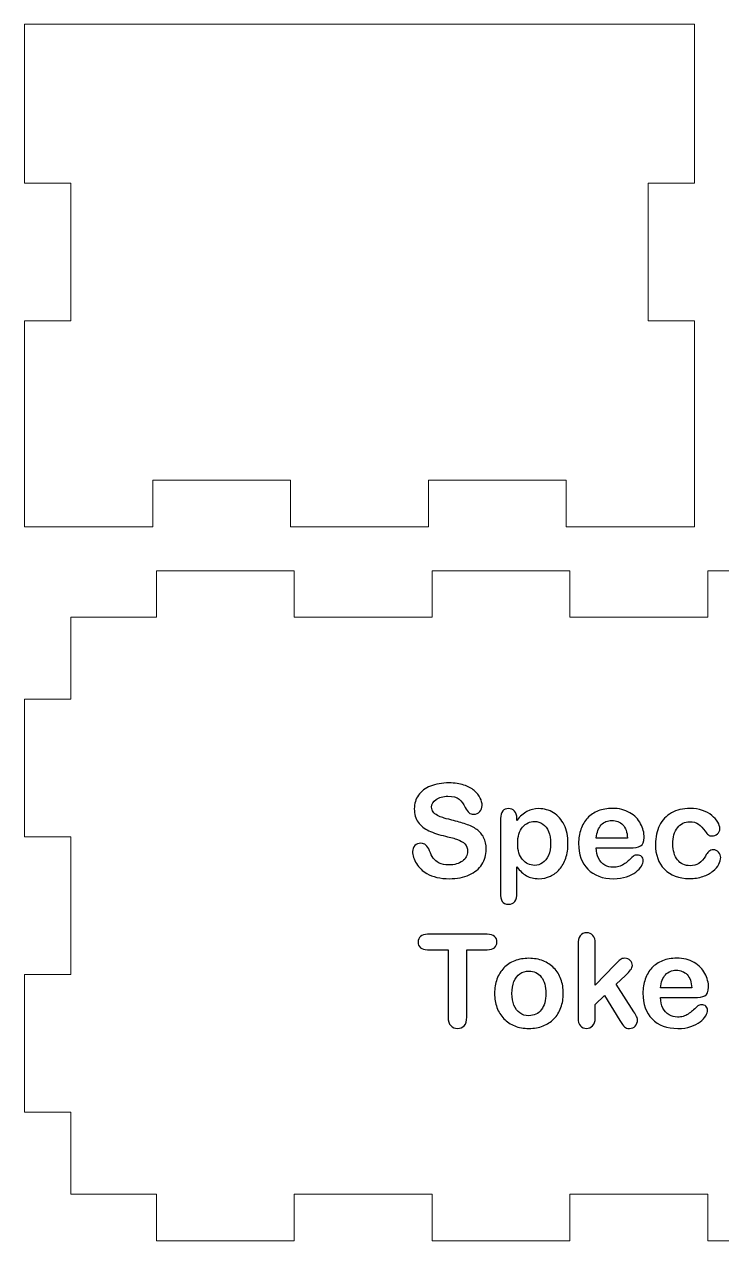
# Model space of a CAD drawing. Header units: inches. Extents: x -11.2 to 11.8, y -8.6 to 8.5.
# Drawn here: x -7.561 to -5.689, y -8.643 to -5.375 of the extents above; entities that cross this region are included whole.
import ezdxf

# ---------------------------------------------------------------- set-up
doc = ezdxf.new("R2010")
doc.units = ezdxf.units.IN
doc.header["$MEASUREMENT"] = 0
doc.layers.add('Tiny token holder', color=7, linetype='Continuous')

msp = doc.modelspace()

# ---------------------------------------------------------------- linework, layer by layer
at = {"layer": 'Tiny token holder', "color": 240, "lineweight": 9}
for points, knots in [([(-7.2164, -6.6), (-7.2164, -6.6), (-6.8464, -6.6), (-6.8464, -6.6), (-6.8464, -6.6), (-6.8464, -6.6), (-6.8464, -6.725), (-6.8464, -6.725), (-6.8464, -6.725), (-6.8464, -6.725), (-6.4764, -6.725), (-6.4764, -6.725), (-6.4764, -6.725), (-6.4764, -6.725), (-6.4764, -6.6), (-6.4764, -6.6), (-6.4764, -6.6), (-6.4764, -6.6), (-6.1064, -6.6), (-6.1064, -6.6), (-6.1064, -6.6), (-6.1064, -6.6), (-6.1064, -6.725), (-6.1064, -6.725), (-6.1064, -6.725), (-6.1064, -6.725), (-5.8864, -6.725), (-5.8864, -6.725), (-5.8864, -6.725), (-5.8864, -6.725), (-5.7614, -6.725), (-5.7614, -6.725), (-5.7614, -6.725), (-5.7614, -6.725), (-5.7614, -6.6), (-5.7614, -6.6), (-5.7614, -6.6), (-5.7614, -6.6), (-5.7614, -6.172), (-5.7614, -6.172), (-5.7614, -6.172), (-5.7614, -6.172), (-5.8864, -6.172), (-5.8864, -6.172), (-5.8864, -6.172), (-5.8864, -6.172), (-5.8864, -5.802), (-5.8864, -5.802), (-5.8864, -5.802), (-5.8864, -5.802), (-5.7614, -5.802), (-5.7614, -5.802), (-5.7614, -5.802), (-5.7614, -5.802), (-5.7614, -5.375), (-5.7614, -5.375), (-5.7614, -5.375), (-5.7614, -5.375), (-5.8864, -5.375), (-5.8864, -5.375), (-5.8864, -5.375), (-5.8864, -5.375), (-7.4364, -5.375), (-7.4364, -5.375), (-7.4364, -5.375), (-7.4364, -5.375), (-7.5614, -5.375), (-7.5614, -5.375), (-7.5614, -5.375), (-7.5614, -5.375), (-7.5614, -5.802), (-7.5614, -5.802), (-7.5614, -5.802), (-7.5614, -5.802), (-7.4364, -5.802), (-7.4364, -5.802), (-7.4364, -5.802), (-7.4364, -5.802), (-7.4364, -6.172), (-7.4364, -6.172), (-7.4364, -6.172), (-7.4364, -6.172), (-7.5614, -6.172), (-7.5614, -6.172), (-7.5614, -6.172), (-7.5614, -6.172), (-7.5614, -6.6), (-7.5614, -6.6), (-7.5614, -6.6), (-7.5614, -6.6), (-7.5614, -6.725), (-7.5614, -6.725), (-7.5614, -6.725), (-7.5614, -6.725), (-7.4364, -6.725), (-7.4364, -6.725), (-7.4364, -6.725), (-7.4364, -6.725), (-7.2164, -6.725), (-7.2164, -6.725), (-7.2164, -6.725), (-7.2164, -6.725), (-7.2164, -6.6), (-7.2164, -6.6)], [0, 0, 0, 0, 0.037037, 0.037037, 0.037037, 0.037037, 0.074074, 0.074074, 0.074074, 0.074074, 0.111111, 0.111111, 0.111111, 0.111111, 0.148148, 0.148148, 0.148148, 0.148148, 0.185185, 0.185185, 0.185185, 0.185185, 0.222222, 0.222222, 0.222222, 0.222222, 0.259259, 0.259259, 0.259259, 0.259259, 0.296296, 0.296296, 0.296296, 0.296296, 0.333333, 0.333333, 0.333333, 0.333333, 0.37037, 0.37037, 0.37037, 0.37037, 0.407407, 0.407407, 0.407407, 0.407407, 0.444444, 0.444444, 0.444444, 0.444444, 0.481481, 0.481481, 0.481481, 0.481481, 0.518519, 0.518519, 0.518519, 0.518519, 0.555556, 0.555556, 0.555556, 0.555556, 0.592593, 0.592593, 0.592593, 0.592593, 0.62963, 0.62963, 0.62963, 0.62963, 0.666667, 0.666667, 0.666667, 0.666667, 0.703704, 0.703704, 0.703704, 0.703704, 0.740741, 0.740741, 0.740741, 0.740741, 0.777778, 0.777778, 0.777778, 0.777778, 0.814815, 0.814815, 0.814815, 0.814815, 0.851852, 0.851852, 0.851852, 0.851852, 0.888889, 0.888889, 0.888889, 0.888889, 0.925926, 0.925926, 0.925926, 0.925926, 1, 1, 1, 1]), ([(-4.6164, -6.968), (-4.6164, -6.968), (-4.6164, -6.843), (-4.6164, -6.843), (-4.6164, -6.843), (-4.6164, -6.843), (-4.9864, -6.843), (-4.9864, -6.843), (-4.9864, -6.843), (-4.9864, -6.843), (-4.9864, -6.968), (-4.9864, -6.968), (-4.9864, -6.968), (-4.9864, -6.968), (-5.3564, -6.968), (-5.3564, -6.968), (-5.3564, -6.968), (-5.3564, -6.968), (-5.3564, -6.843), (-5.3564, -6.843), (-5.3564, -6.843), (-5.3564, -6.843), (-5.7264, -6.843), (-5.7264, -6.843), (-5.7264, -6.843), (-5.7264, -6.843), (-5.7264, -6.968), (-5.7264, -6.968), (-5.7264, -6.968), (-5.7264, -6.968), (-6.0964, -6.968), (-6.0964, -6.968), (-6.0964, -6.968), (-6.0964, -6.968), (-6.0964, -6.843), (-6.0964, -6.843), (-6.0964, -6.843), (-6.0964, -6.843), (-6.4664, -6.843), (-6.4664, -6.843), (-6.4664, -6.843), (-6.4664, -6.843), (-6.4664, -6.968), (-6.4664, -6.968), (-6.4664, -6.968), (-6.4664, -6.968), (-6.8364, -6.968), (-6.8364, -6.968), (-6.8364, -6.968), (-6.8364, -6.968), (-6.8364, -6.843), (-6.8364, -6.843), (-6.8364, -6.843), (-6.8364, -6.843), (-7.2064, -6.843), (-7.2064, -6.843), (-7.2064, -6.843), (-7.2064, -6.843), (-7.2064, -6.968), (-7.2064, -6.968), (-7.2064, -6.968), (-7.2064, -6.968), (-7.4364, -6.968), (-7.4364, -6.968), (-7.4364, -6.968), (-7.4364, -6.968), (-7.4364, -7.188), (-7.4364, -7.188), (-7.4364, -7.188), (-7.4364, -7.188), (-7.5614, -7.188), (-7.5614, -7.188), (-7.5614, -7.188), (-7.5614, -7.188), (-7.5614, -7.558), (-7.5614, -7.558), (-7.5614, -7.558), (-7.5614, -7.558), (-7.4364, -7.558), (-7.4364, -7.558), (-7.4364, -7.558), (-7.4364, -7.558), (-7.4364, -7.928), (-7.4364, -7.928), (-7.4364, -7.928), (-7.4364, -7.928), (-7.5614, -7.928), (-7.5614, -7.928), (-7.5614, -7.928), (-7.5614, -7.928), (-7.5614, -8.298), (-7.5614, -8.298), (-7.5614, -8.298), (-7.5614, -8.298), (-7.4364, -8.298), (-7.4364, -8.298), (-7.4364, -8.298), (-7.4364, -8.298), (-7.4364, -8.518), (-7.4364, -8.518), (-7.4364, -8.518), (-7.4364, -8.518), (-7.2064, -8.518), (-7.2064, -8.518), (-7.2064, -8.518), (-7.2064, -8.518), (-7.2064, -8.643), (-7.2064, -8.643), (-7.2064, -8.643), (-7.2064, -8.643), (-6.8364, -8.643), (-6.8364, -8.643), (-6.8364, -8.643), (-6.8364, -8.643), (-6.8364, -8.518), (-6.8364, -8.518), (-6.8364, -8.518), (-6.8364, -8.518), (-6.4664, -8.518), (-6.4664, -8.518), (-6.4664, -8.518), (-6.4664, -8.518), (-6.4664, -8.643), (-6.4664, -8.643), (-6.4664, -8.643), (-6.4664, -8.643), (-6.0964, -8.643), (-6.0964, -8.643), (-6.0964, -8.643), (-6.0964, -8.643), (-6.0964, -8.518), (-6.0964, -8.518), (-6.0964, -8.518), (-6.0964, -8.518), (-5.7264, -8.518), (-5.7264, -8.518), (-5.7264, -8.518), (-5.7264, -8.518), (-5.7264, -8.643), (-5.7264, -8.643), (-5.7264, -8.643), (-5.7264, -8.643), (-5.3564, -8.643), (-5.3564, -8.643), (-5.3564, -8.643), (-5.3564, -8.643), (-5.3564, -8.518), (-5.3564, -8.518), (-5.3564, -8.518), (-5.3564, -8.518), (-4.9864, -8.518), (-4.9864, -8.518), (-4.9864, -8.518), (-4.9864, -8.518), (-4.9864, -8.643), (-4.9864, -8.643), (-4.9864, -8.643), (-4.9864, -8.643), (-4.6164, -8.643), (-4.6164, -8.643), (-4.6164, -8.643), (-4.6164, -8.643), (-4.6164, -8.518), (-4.6164, -8.518), (-4.6164, -8.518), (-4.6164, -8.518), (-4.3864, -8.518), (-4.3864, -8.518), (-4.3864, -8.518), (-4.3864, -8.518), (-4.3864, -8.298), (-4.3864, -8.298), (-4.3864, -8.298), (-4.3864, -8.298), (-4.2614, -8.298), (-4.2614, -8.298), (-4.2614, -8.298), (-4.2614, -8.298), (-4.2614, -7.928), (-4.2614, -7.928), (-4.2614, -7.928), (-4.2614, -7.928), (-4.3864, -7.928), (-4.3864, -7.928), (-4.3864, -7.928), (-4.3864, -7.928), (-4.3864, -7.558), (-4.3864, -7.558), (-4.3864, -7.558), (-4.3864, -7.558), (-4.2614, -7.558), (-4.2614, -7.558), (-4.2614, -7.558), (-4.2614, -7.558), (-4.2614, -7.188), (-4.2614, -7.188), (-4.2614, -7.188), (-4.2614, -7.188), (-4.3864, -7.188), (-4.3864, -7.188), (-4.3864, -7.188), (-4.3864, -7.188), (-4.3864, -6.968), (-4.3864, -6.968), (-4.3864, -6.968), (-4.3864, -6.968), (-4.6164, -6.968), (-4.6164, -6.968)], [0, 0, 0, 0, 0.018868, 0.018868, 0.018868, 0.018868, 0.037736, 0.037736, 0.037736, 0.037736, 0.056604, 0.056604, 0.056604, 0.056604, 0.075472, 0.075472, 0.075472, 0.075472, 0.09434, 0.09434, 0.09434, 0.09434, 0.113208, 0.113208, 0.113208, 0.113208, 0.132075, 0.132075, 0.132075, 0.132075, 0.150943, 0.150943, 0.150943, 0.150943, 0.169811, 0.169811, 0.169811, 0.169811, 0.188679, 0.188679, 0.188679, 0.188679, 0.207547, 0.207547, 0.207547, 0.207547, 0.226415, 0.226415, 0.226415, 0.226415, 0.245283, 0.245283, 0.245283, 0.245283, 0.264151, 0.264151, 0.264151, 0.264151, 0.283019, 0.283019, 0.283019, 0.283019, 0.301887, 0.301887, 0.301887, 0.301887, 0.320755, 0.320755, 0.320755, 0.320755, 0.339623, 0.339623, 0.339623, 0.339623, 0.358491, 0.358491, 0.358491, 0.358491, 0.377358, 0.377358, 0.377358, 0.377358, 0.396226, 0.396226, 0.396226, 0.396226, 0.415094, 0.415094, 0.415094, 0.415094, 0.433962, 0.433962, 0.433962, 0.433962, 0.45283, 0.45283, 0.45283, 0.45283, 0.471698, 0.471698, 0.471698, 0.471698, 0.490566, 0.490566, 0.490566, 0.490566, 0.509434, 0.509434, 0.509434, 0.509434, 0.528302, 0.528302, 0.528302, 0.528302, 0.54717, 0.54717, 0.54717, 0.54717, 0.566038, 0.566038, 0.566038, 0.566038, 0.584906, 0.584906, 0.584906, 0.584906, 0.603774, 0.603774, 0.603774, 0.603774, 0.622642, 0.622642, 0.622642, 0.622642, 0.641509, 0.641509, 0.641509, 0.641509, 0.660377, 0.660377, 0.660377, 0.660377, 0.679245, 0.679245, 0.679245, 0.679245, 0.698113, 0.698113, 0.698113, 0.698113, 0.716981, 0.716981, 0.716981, 0.716981, 0.735849, 0.735849, 0.735849, 0.735849, 0.754717, 0.754717, 0.754717, 0.754717, 0.773585, 0.773585, 0.773585, 0.773585, 0.792453, 0.792453, 0.792453, 0.792453, 0.811321, 0.811321, 0.811321, 0.811321, 0.830189, 0.830189, 0.830189, 0.830189, 0.849057, 0.849057, 0.849057, 0.849057, 0.867925, 0.867925, 0.867925, 0.867925, 0.886792, 0.886792, 0.886792, 0.886792, 0.90566, 0.90566, 0.90566, 0.90566, 0.924528, 0.924528, 0.924528, 0.924528, 0.943396, 0.943396, 0.943396, 0.943396, 0.962264, 0.962264, 0.962264, 0.962264, 1, 1, 1, 1])]:
    msp.add_open_spline(points, degree=3, knots=knots, dxfattribs=at)
at = {"layer": 'Tiny token holder', "color": 250}
for points, knots in [([(-6.3212, -7.5916), (-6.3212, -7.6066), (-6.3251, -7.6201), (-6.3329, -7.6321), (-6.3329, -7.6321), (-6.3406, -7.6441), (-6.352, -7.6535), (-6.3669, -7.6603), (-6.3669, -7.6603), (-6.3819, -7.6671), (-6.3996, -7.6704), (-6.4201, -7.6704), (-6.4201, -7.6704), (-6.4446, -7.6704), (-6.4649, -7.6658), (-6.4809, -7.6566), (-6.4809, -7.6566), (-6.4922, -7.6499), (-6.5013, -7.641), (-6.5084, -7.6299), (-6.5084, -7.6299), (-6.5155, -7.6187), (-6.519, -7.6079), (-6.519, -7.5974), (-6.519, -7.5974), (-6.519, -7.5913), (-6.5169, -7.5861), (-6.5126, -7.5817), (-6.5126, -7.5817), (-6.5084, -7.5773), (-6.503, -7.5752), (-6.4965, -7.5752), (-6.4965, -7.5752), (-6.4911, -7.5752), (-6.4867, -7.5768), (-6.483, -7.5803), (-6.483, -7.5803), (-6.4793, -7.5836), (-6.4762, -7.5887), (-6.4736, -7.5954), (-6.4736, -7.5954), (-6.4704, -7.6033), (-6.4669, -7.6099), (-6.4633, -7.6152), (-6.4633, -7.6152), (-6.4596, -7.6205), (-6.4544, -7.6249), (-6.4478, -7.6284), (-6.4478, -7.6284), (-6.441, -7.6318), (-6.4323, -7.6336), (-6.4214, -7.6336), (-6.4214, -7.6336), (-6.4065, -7.6336), (-6.3943, -7.6301), (-6.385, -7.6231), (-6.385, -7.6231), (-6.3757, -7.6162), (-6.371, -7.6075), (-6.371, -7.5971), (-6.371, -7.5971), (-6.371, -7.5888), (-6.3735, -7.5821), (-6.3785, -7.577), (-6.3785, -7.577), (-6.3835, -7.5718), (-6.3901, -7.5679), (-6.3981, -7.5651), (-6.3981, -7.5651), (-6.406, -7.5624), (-6.4168, -7.5595), (-6.4301, -7.5564), (-6.4301, -7.5564), (-6.4479, -7.5523), (-6.463, -7.5473), (-6.4749, -7.5418), (-6.4749, -7.5418), (-6.487, -7.5362), (-6.4966, -7.5285), (-6.5036, -7.5188), (-6.5036, -7.5188), (-6.5107, -7.5091), (-6.5142, -7.4971), (-6.5142, -7.4827), (-6.5142, -7.4827), (-6.5142, -7.469), (-6.5105, -7.4569), (-6.5031, -7.4462), (-6.5031, -7.4462), (-6.4956, -7.4356), (-6.4847, -7.4274), (-6.4706, -7.4217), (-6.4706, -7.4217), (-6.4565, -7.416), (-6.4398, -7.4131), (-6.4207, -7.4131), (-6.4207, -7.4131), (-6.4055, -7.4131), (-6.3922, -7.415), (-6.3811, -7.4188), (-6.3811, -7.4188), (-6.3699, -7.4226), (-6.3607, -7.4277), (-6.3533, -7.4339), (-6.3533, -7.4339), (-6.346, -7.4402), (-6.3406, -7.4468), (-6.3372, -7.4537), (-6.3372, -7.4537), (-6.3338, -7.4606), (-6.3321, -7.4674), (-6.3321, -7.4739), (-6.3321, -7.4739), (-6.3321, -7.4799), (-6.3342, -7.4853), (-6.3385, -7.4901), (-6.3385, -7.4901), (-6.3427, -7.4949), (-6.348, -7.4973), (-6.3543, -7.4973), (-6.3543, -7.4973), (-6.3601, -7.4973), (-6.3645, -7.4959), (-6.3675, -7.493), (-6.3675, -7.493), (-6.3705, -7.4901), (-6.3738, -7.4854), (-6.3772, -7.4788), (-6.3772, -7.4788), (-6.3818, -7.4694), (-6.3872, -7.4621), (-6.3936, -7.4568), (-6.3936, -7.4568), (-6.3999, -7.4515), (-6.4101, -7.4489), (-6.4242, -7.4489), (-6.4242, -7.4489), (-6.4372, -7.4489), (-6.4477, -7.4518), (-6.4556, -7.4575), (-6.4556, -7.4575), (-6.4636, -7.4632), (-6.4676, -7.4701), (-6.4676, -7.4781), (-6.4676, -7.4781), (-6.4676, -7.4831), (-6.4663, -7.4874), (-6.4636, -7.4911), (-6.4636, -7.4911), (-6.4609, -7.4947), (-6.4571, -7.4978), (-6.4523, -7.5004), (-6.4523, -7.5004), (-6.4476, -7.503), (-6.4428, -7.505), (-6.4379, -7.5065), (-6.4379, -7.5065), (-6.433, -7.508), (-6.425, -7.5101), (-6.4138, -7.513), (-6.4138, -7.513), (-6.3998, -7.5163), (-6.387, -7.5199), (-6.3757, -7.5239), (-6.3757, -7.5239), (-6.3643, -7.5278), (-6.3546, -7.5326), (-6.3466, -7.5383), (-6.3466, -7.5383), (-6.3386, -7.5439), (-6.3324, -7.5511), (-6.328, -7.5597), (-6.328, -7.5597), (-6.3235, -7.5684), (-6.3212, -7.579), (-6.3212, -7.5916)], [0, 0, 0, 0, 0.022222, 0.022222, 0.022222, 0.022222, 0.044444, 0.044444, 0.044444, 0.044444, 0.066667, 0.066667, 0.066667, 0.066667, 0.088889, 0.088889, 0.088889, 0.088889, 0.111111, 0.111111, 0.111111, 0.111111, 0.133333, 0.133333, 0.133333, 0.133333, 0.155556, 0.155556, 0.155556, 0.155556, 0.177778, 0.177778, 0.177778, 0.177778, 0.2, 0.2, 0.2, 0.2, 0.222222, 0.222222, 0.222222, 0.222222, 0.244444, 0.244444, 0.244444, 0.244444, 0.266667, 0.266667, 0.266667, 0.266667, 0.288889, 0.288889, 0.288889, 0.288889, 0.311111, 0.311111, 0.311111, 0.311111, 0.333333, 0.333333, 0.333333, 0.333333, 0.355556, 0.355556, 0.355556, 0.355556, 0.377778, 0.377778, 0.377778, 0.377778, 0.4, 0.4, 0.4, 0.4, 0.422222, 0.422222, 0.422222, 0.422222, 0.444444, 0.444444, 0.444444, 0.444444, 0.466667, 0.466667, 0.466667, 0.466667, 0.488889, 0.488889, 0.488889, 0.488889, 0.511111, 0.511111, 0.511111, 0.511111, 0.533333, 0.533333, 0.533333, 0.533333, 0.555556, 0.555556, 0.555556, 0.555556, 0.577778, 0.577778, 0.577778, 0.577778, 0.6, 0.6, 0.6, 0.6, 0.622222, 0.622222, 0.622222, 0.622222, 0.644444, 0.644444, 0.644444, 0.644444, 0.666667, 0.666667, 0.666667, 0.666667, 0.688889, 0.688889, 0.688889, 0.688889, 0.711111, 0.711111, 0.711111, 0.711111, 0.733333, 0.733333, 0.733333, 0.733333, 0.755556, 0.755556, 0.755556, 0.755556, 0.777778, 0.777778, 0.777778, 0.777778, 0.8, 0.8, 0.8, 0.8, 0.822222, 0.822222, 0.822222, 0.822222, 0.844444, 0.844444, 0.844444, 0.844444, 0.866667, 0.866667, 0.866667, 0.866667, 0.888889, 0.888889, 0.888889, 0.888889, 0.911111, 0.911111, 0.911111, 0.911111, 0.933333, 0.933333, 0.933333, 0.933333, 0.955556, 0.955556, 0.955556, 0.955556, 1, 1, 1, 1]), ([(-6.2388, -7.508), (-6.2388, -7.508), (-6.2388, -7.5137), (-6.2388, -7.5137), (-6.2388, -7.5137), (-6.2301, -7.5029), (-6.221, -7.4949), (-6.2116, -7.4899), (-6.2116, -7.4899), (-6.2023, -7.4849), (-6.1916, -7.4823), (-6.1798, -7.4823), (-6.1798, -7.4823), (-6.1655, -7.4823), (-6.1524, -7.486), (-6.1404, -7.4933), (-6.1404, -7.4933), (-6.1284, -7.5007), (-6.1189, -7.5115), (-6.1119, -7.5256), (-6.1119, -7.5256), (-6.1049, -7.5397), (-6.1015, -7.5565), (-6.1015, -7.5759), (-6.1015, -7.5759), (-6.1015, -7.5901), (-6.1035, -7.6032), (-6.1075, -7.6152), (-6.1075, -7.6152), (-6.1115, -7.6271), (-6.1171, -7.6371), (-6.1241, -7.6452), (-6.1241, -7.6452), (-6.1311, -7.6533), (-6.1394, -7.6595), (-6.1489, -7.6639), (-6.1489, -7.6639), (-6.1585, -7.6682), (-6.1688, -7.6704), (-6.1798, -7.6704), (-6.1798, -7.6704), (-6.193, -7.6704), (-6.2041, -7.6678), (-6.2131, -7.6624), (-6.2131, -7.6624), (-6.2221, -7.6572), (-6.2307, -7.6493), (-6.2388, -7.639), (-6.2388, -7.639), (-6.2388, -7.639), (-6.2388, -7.7087), (-6.2388, -7.7087), (-6.2388, -7.7087), (-6.2388, -7.7291), (-6.2462, -7.7393), (-6.2611, -7.7393), (-6.2611, -7.7393), (-6.2698, -7.7393), (-6.2756, -7.7367), (-6.2784, -7.7314), (-6.2784, -7.7314), (-6.2813, -7.7261), (-6.2826, -7.7185), (-6.2826, -7.7084), (-6.2826, -7.7084), (-6.2826, -7.7084), (-6.2826, -7.5083), (-6.2826, -7.5083), (-6.2826, -7.5083), (-6.2826, -7.4995), (-6.2807, -7.4929), (-6.2768, -7.4885), (-6.2768, -7.4885), (-6.273, -7.4842), (-6.2677, -7.482), (-6.2611, -7.482), (-6.2611, -7.482), (-6.2545, -7.482), (-6.2491, -7.4842), (-6.245, -7.4887), (-6.245, -7.4887), (-6.2409, -7.4932), (-6.2388, -7.4996), (-6.2388, -7.508)], [0, 0, 0, 0, 0.045455, 0.045455, 0.045455, 0.045455, 0.090909, 0.090909, 0.090909, 0.090909, 0.136364, 0.136364, 0.136364, 0.136364, 0.181818, 0.181818, 0.181818, 0.181818, 0.227273, 0.227273, 0.227273, 0.227273, 0.272727, 0.272727, 0.272727, 0.272727, 0.318182, 0.318182, 0.318182, 0.318182, 0.363636, 0.363636, 0.363636, 0.363636, 0.409091, 0.409091, 0.409091, 0.409091, 0.454545, 0.454545, 0.454545, 0.454545, 0.5, 0.5, 0.5, 0.5, 0.545455, 0.545455, 0.545455, 0.545455, 0.590909, 0.590909, 0.590909, 0.590909, 0.636364, 0.636364, 0.636364, 0.636364, 0.681818, 0.681818, 0.681818, 0.681818, 0.727273, 0.727273, 0.727273, 0.727273, 0.772727, 0.772727, 0.772727, 0.772727, 0.818182, 0.818182, 0.818182, 0.818182, 0.863636, 0.863636, 0.863636, 0.863636, 0.909091, 0.909091, 0.909091, 0.909091, 1, 1, 1, 1]), ([(-5.935, -7.5877), (-5.935, -7.5877), (-6.0257, -7.5877), (-6.0257, -7.5877), (-6.0257, -7.5877), (-6.0255, -7.5982), (-6.0234, -7.6075), (-6.0193, -7.6156), (-6.0193, -7.6156), (-6.0152, -7.6236), (-6.0097, -7.6296), (-6.0028, -7.6337), (-6.0028, -7.6337), (-5.996, -7.6378), (-5.9884, -7.6398), (-5.9802, -7.6398), (-5.9802, -7.6398), (-5.9746, -7.6398), (-5.9696, -7.6392), (-5.965, -7.6379), (-5.965, -7.6379), (-5.9603, -7.6366), (-5.9559, -7.6346), (-5.9516, -7.6318), (-5.9516, -7.6318), (-5.9473, -7.629), (-5.9434, -7.626), (-5.9398, -7.6229), (-5.9398, -7.6229), (-5.9361, -7.6197), (-5.9314, -7.6154), (-5.9256, -7.6099), (-5.9256, -7.6099), (-5.9232, -7.6079), (-5.9199, -7.6069), (-5.9155, -7.6069), (-5.9155, -7.6069), (-5.9107, -7.6069), (-5.9068, -7.6082), (-5.9039, -7.6108), (-5.9039, -7.6108), (-5.901, -7.6134), (-5.8995, -7.6171), (-5.8995, -7.6218), (-5.8995, -7.6218), (-5.8995, -7.626), (-5.9012, -7.6309), (-5.9044, -7.6365), (-5.9044, -7.6365), (-5.9077, -7.642), (-5.9126, -7.6474), (-5.9193, -7.6525), (-5.9193, -7.6525), (-5.9259, -7.6577), (-5.9342, -7.662), (-5.9442, -7.6653), (-5.9442, -7.6653), (-5.9543, -7.6688), (-5.9658, -7.6704), (-5.9788, -7.6704), (-5.9788, -7.6704), (-6.0086, -7.6704), (-6.0317, -7.6619), (-6.0482, -7.6449), (-6.0482, -7.6449), (-6.0647, -7.628), (-6.073, -7.605), (-6.073, -7.5759), (-6.073, -7.5759), (-6.073, -7.5622), (-6.0709, -7.5494), (-6.0669, -7.5377), (-6.0669, -7.5377), (-6.0628, -7.526), (-6.0568, -7.516), (-6.0491, -7.5076), (-6.0491, -7.5076), (-6.0412, -7.4992), (-6.0316, -7.4928), (-6.0202, -7.4883), (-6.0202, -7.4883), (-6.0088, -7.4839), (-5.9961, -7.4816), (-5.9822, -7.4816), (-5.9822, -7.4816), (-5.964, -7.4816), (-5.9485, -7.4854), (-5.9356, -7.4931), (-5.9356, -7.4931), (-5.9226, -7.5007), (-5.9129, -7.5106), (-5.9064, -7.5228), (-5.9064, -7.5228), (-5.9, -7.5349), (-5.8968, -7.5472), (-5.8968, -7.5598), (-5.8968, -7.5598), (-5.8968, -7.5715), (-5.9001, -7.579), (-5.9068, -7.5825), (-5.9068, -7.5825), (-5.9134, -7.5859), (-5.9228, -7.5877), (-5.935, -7.5877)], [0, 0, 0, 0, 0.037037, 0.037037, 0.037037, 0.037037, 0.074074, 0.074074, 0.074074, 0.074074, 0.111111, 0.111111, 0.111111, 0.111111, 0.148148, 0.148148, 0.148148, 0.148148, 0.185185, 0.185185, 0.185185, 0.185185, 0.222222, 0.222222, 0.222222, 0.222222, 0.259259, 0.259259, 0.259259, 0.259259, 0.296296, 0.296296, 0.296296, 0.296296, 0.333333, 0.333333, 0.333333, 0.333333, 0.37037, 0.37037, 0.37037, 0.37037, 0.407407, 0.407407, 0.407407, 0.407407, 0.444444, 0.444444, 0.444444, 0.444444, 0.481481, 0.481481, 0.481481, 0.481481, 0.518519, 0.518519, 0.518519, 0.518519, 0.555556, 0.555556, 0.555556, 0.555556, 0.592593, 0.592593, 0.592593, 0.592593, 0.62963, 0.62963, 0.62963, 0.62963, 0.666667, 0.666667, 0.666667, 0.666667, 0.703704, 0.703704, 0.703704, 0.703704, 0.740741, 0.740741, 0.740741, 0.740741, 0.777778, 0.777778, 0.777778, 0.777778, 0.814815, 0.814815, 0.814815, 0.814815, 0.851852, 0.851852, 0.851852, 0.851852, 0.888889, 0.888889, 0.888889, 0.888889, 0.925926, 0.925926, 0.925926, 0.925926, 1, 1, 1, 1]), ([(-5.6914, -7.6131), (-5.6914, -7.6189), (-5.6931, -7.6251), (-5.6966, -7.6316), (-5.6966, -7.6316), (-5.7, -7.6382), (-5.7053, -7.6444), (-5.7123, -7.6503), (-5.7123, -7.6503), (-5.7194, -7.6562), (-5.7283, -7.6611), (-5.7391, -7.6646), (-5.7391, -7.6646), (-5.7498, -7.6683), (-5.7619, -7.6701), (-5.7755, -7.6701), (-5.7755, -7.6701), (-5.8041, -7.6701), (-5.8265, -7.6618), (-5.8425, -7.6451), (-5.8425, -7.6451), (-5.8586, -7.6284), (-5.8667, -7.606), (-5.8667, -7.5779), (-5.8667, -7.5779), (-5.8667, -7.5589), (-5.863, -7.5421), (-5.8556, -7.5275), (-5.8556, -7.5275), (-5.8482, -7.5129), (-5.8376, -7.5016), (-5.8237, -7.4936), (-5.8237, -7.4936), (-5.8097, -7.4856), (-5.7931, -7.4816), (-5.7737, -7.4816), (-5.7737, -7.4816), (-5.7617, -7.4816), (-5.7507, -7.4834), (-5.7407, -7.4869), (-5.7407, -7.4869), (-5.7307, -7.4904), (-5.7222, -7.4949), (-5.7152, -7.5005), (-5.7152, -7.5005), (-5.7083, -7.5061), (-5.7029, -7.512), (-5.6993, -7.5182), (-5.6993, -7.5182), (-5.6956, -7.5246), (-5.6937, -7.5304), (-5.6937, -7.5359), (-5.6937, -7.5359), (-5.6937, -7.5414), (-5.6958, -7.5461), (-5.6999, -7.55), (-5.6999, -7.55), (-5.7041, -7.5538), (-5.7091, -7.5557), (-5.715, -7.5557), (-5.715, -7.5557), (-5.7188, -7.5557), (-5.722, -7.5548), (-5.7246, -7.5528), (-5.7246, -7.5528), (-5.7271, -7.5508), (-5.73, -7.5476), (-5.7331, -7.5432), (-5.7331, -7.5432), (-5.7388, -7.5346), (-5.7447, -7.5282), (-5.7509, -7.5239), (-5.7509, -7.5239), (-5.7571, -7.5196), (-5.7649, -7.5174), (-5.7744, -7.5174), (-5.7744, -7.5174), (-5.7881, -7.5174), (-5.7992, -7.5228), (-5.8075, -7.5335), (-5.8075, -7.5335), (-5.8159, -7.5442), (-5.8201, -7.5588), (-5.8201, -7.5773), (-5.8201, -7.5773), (-5.8201, -7.586), (-5.819, -7.594), (-5.8168, -7.6013), (-5.8168, -7.6013), (-5.8147, -7.6086), (-5.8116, -7.6149), (-5.8075, -7.62), (-5.8075, -7.62), (-5.8034, -7.6251), (-5.7985, -7.629), (-5.7927, -7.6317), (-5.7927, -7.6317), (-5.787, -7.6343), (-5.7806, -7.6357), (-5.7737, -7.6357), (-5.7737, -7.6357), (-5.7644, -7.6357), (-5.7565, -7.6335), (-5.7499, -7.6292), (-5.7499, -7.6292), (-5.7432, -7.6249), (-5.7374, -7.6183), (-5.7323, -7.6095), (-5.7323, -7.6095), (-5.7295, -7.6043), (-5.7264, -7.6003), (-5.7231, -7.5974), (-5.7231, -7.5974), (-5.7199, -7.5944), (-5.7158, -7.5929), (-5.7111, -7.5929), (-5.7111, -7.5929), (-5.7054, -7.5929), (-5.7007, -7.5951), (-5.697, -7.5994), (-5.697, -7.5994), (-5.6933, -7.6037), (-5.6914, -7.6083), (-5.6914, -7.6131)], [0, 0, 0, 0, 0.03125, 0.03125, 0.03125, 0.03125, 0.0625, 0.0625, 0.0625, 0.0625, 0.09375, 0.09375, 0.09375, 0.09375, 0.125, 0.125, 0.125, 0.125, 0.15625, 0.15625, 0.15625, 0.15625, 0.1875, 0.1875, 0.1875, 0.1875, 0.21875, 0.21875, 0.21875, 0.21875, 0.25, 0.25, 0.25, 0.25, 0.28125, 0.28125, 0.28125, 0.28125, 0.3125, 0.3125, 0.3125, 0.3125, 0.34375, 0.34375, 0.34375, 0.34375, 0.375, 0.375, 0.375, 0.375, 0.40625, 0.40625, 0.40625, 0.40625, 0.4375, 0.4375, 0.4375, 0.4375, 0.46875, 0.46875, 0.46875, 0.46875, 0.5, 0.5, 0.5, 0.5, 0.53125, 0.53125, 0.53125, 0.53125, 0.5625, 0.5625, 0.5625, 0.5625, 0.59375, 0.59375, 0.59375, 0.59375, 0.625, 0.625, 0.625, 0.625, 0.65625, 0.65625, 0.65625, 0.65625, 0.6875, 0.6875, 0.6875, 0.6875, 0.71875, 0.71875, 0.71875, 0.71875, 0.75, 0.75, 0.75, 0.75, 0.78125, 0.78125, 0.78125, 0.78125, 0.8125, 0.8125, 0.8125, 0.8125, 0.84375, 0.84375, 0.84375, 0.84375, 0.875, 0.875, 0.875, 0.875, 0.90625, 0.90625, 0.90625, 0.90625, 0.9375, 0.9375, 0.9375, 0.9375, 1, 1, 1, 1]), ([(-6.0257, -7.5613), (-6.0257, -7.5613), (-5.9416, -7.5613), (-5.9416, -7.5613), (-5.9416, -7.5613), (-5.9427, -7.5454), (-5.947, -7.5336), (-5.9544, -7.5257), (-5.9544, -7.5257), (-5.9618, -7.5179), (-5.9716, -7.514), (-5.9837, -7.514), (-5.9837, -7.514), (-5.9953, -7.514), (-6.0047, -7.518), (-6.0122, -7.5259), (-6.0122, -7.5259), (-6.0196, -7.5339), (-6.0241, -7.5457), (-6.0257, -7.5613)], [0, 0, 0, 0, 0.166667, 0.166667, 0.166667, 0.166667, 0.333333, 0.333333, 0.333333, 0.333333, 0.5, 0.5, 0.5, 0.5, 0.666667, 0.666667, 0.666667, 0.666667, 1, 1, 1, 1]), ([(-6.1481, -7.5755), (-6.1481, -7.5632), (-6.1499, -7.5527), (-6.1537, -7.544), (-6.1537, -7.544), (-6.1574, -7.5352), (-6.1626, -7.5284), (-6.1692, -7.5238), (-6.1692, -7.5238), (-6.1758, -7.5191), (-6.1831, -7.5167), (-6.1911, -7.5167), (-6.1911, -7.5167), (-6.2039, -7.5167), (-6.2147, -7.5218), (-6.2235, -7.5318), (-6.2235, -7.5318), (-6.2322, -7.5419), (-6.2366, -7.5567), (-6.2366, -7.5763), (-6.2366, -7.5763), (-6.2366, -7.5947), (-6.2323, -7.6091), (-6.2236, -7.6193), (-6.2236, -7.6193), (-6.2148, -7.6295), (-6.2041, -7.6346), (-6.1911, -7.6346), (-6.1911, -7.6346), (-6.1835, -7.6346), (-6.1763, -7.6324), (-6.1698, -7.6279), (-6.1698, -7.6279), (-6.1632, -7.6234), (-6.158, -7.6168), (-6.154, -7.6079), (-6.154, -7.6079), (-6.15, -7.5989), (-6.1481, -7.5881), (-6.1481, -7.5755)], [0, 0, 0, 0, 0.090909, 0.090909, 0.090909, 0.090909, 0.181818, 0.181818, 0.181818, 0.181818, 0.272727, 0.272727, 0.272727, 0.272727, 0.363636, 0.363636, 0.363636, 0.363636, 0.454545, 0.454545, 0.454545, 0.454545, 0.545455, 0.545455, 0.545455, 0.545455, 0.636364, 0.636364, 0.636364, 0.636364, 0.727273, 0.727273, 0.727273, 0.727273, 0.818182, 0.818182, 0.818182, 0.818182, 1, 1, 1, 1]), ([(-6.3182, -7.8615), (-6.3182, -7.8615), (-6.3732, -7.8615), (-6.3732, -7.8615), (-6.3732, -7.8615), (-6.3732, -7.8615), (-6.3732, -8.0422), (-6.3732, -8.0422), (-6.3732, -8.0422), (-6.3732, -8.0526), (-6.3755, -8.0603), (-6.3802, -8.0654), (-6.3802, -8.0654), (-6.3848, -8.0704), (-6.3909, -8.0729), (-6.3982, -8.0729), (-6.3982, -8.0729), (-6.4057, -8.0729), (-6.4118, -8.0704), (-6.4165, -8.0653), (-6.4165, -8.0653), (-6.4212, -8.0602), (-6.4236, -8.0525), (-6.4236, -8.0422), (-6.4236, -8.0422), (-6.4236, -8.0422), (-6.4236, -7.8615), (-6.4236, -7.8615), (-6.4236, -7.8615), (-6.4236, -7.8615), (-6.4786, -7.8615), (-6.4786, -7.8615), (-6.4786, -7.8615), (-6.4872, -7.8615), (-6.4936, -7.8596), (-6.4978, -7.8558), (-6.4978, -7.8558), (-6.502, -7.852), (-6.5041, -7.8469), (-6.5041, -7.8407), (-6.5041, -7.8407), (-6.5041, -7.8342), (-6.5019, -7.8291), (-6.4976, -7.8254), (-6.4976, -7.8254), (-6.4932, -7.8216), (-6.4869, -7.8197), (-6.4786, -7.8197), (-6.4786, -7.8197), (-6.4786, -7.8197), (-6.3182, -7.8197), (-6.3182, -7.8197), (-6.3182, -7.8197), (-6.3094, -7.8197), (-6.303, -7.8217), (-6.2987, -7.8255), (-6.2987, -7.8255), (-6.2945, -7.8294), (-6.2923, -7.8345), (-6.2923, -7.8407), (-6.2923, -7.8407), (-6.2923, -7.8469), (-6.2945, -7.852), (-6.2988, -7.8558), (-6.2988, -7.8558), (-6.3031, -7.8596), (-6.3095, -7.8615), (-6.3182, -7.8615)], [0, 0, 0, 0, 0.055556, 0.055556, 0.055556, 0.055556, 0.111111, 0.111111, 0.111111, 0.111111, 0.166667, 0.166667, 0.166667, 0.166667, 0.222222, 0.222222, 0.222222, 0.222222, 0.277778, 0.277778, 0.277778, 0.277778, 0.333333, 0.333333, 0.333333, 0.333333, 0.388889, 0.388889, 0.388889, 0.388889, 0.444444, 0.444444, 0.444444, 0.444444, 0.5, 0.5, 0.5, 0.5, 0.555556, 0.555556, 0.555556, 0.555556, 0.611111, 0.611111, 0.611111, 0.611111, 0.666667, 0.666667, 0.666667, 0.666667, 0.722222, 0.722222, 0.722222, 0.722222, 0.777778, 0.777778, 0.777778, 0.777778, 0.833333, 0.833333, 0.833333, 0.833333, 0.888889, 0.888889, 0.888889, 0.888889, 1, 1, 1, 1]), ([(-5.9621, -8.0517), (-5.9621, -8.0517), (-6.0031, -7.9846), (-6.0031, -7.9846), (-6.0031, -7.9846), (-6.0031, -7.9846), (-6.0282, -8.0083), (-6.0282, -8.0083), (-6.0282, -8.0083), (-6.0282, -8.0083), (-6.0282, -8.0451), (-6.0282, -8.0451), (-6.0282, -8.0451), (-6.0282, -8.054), (-6.0306, -8.0609), (-6.0353, -8.0657), (-6.0353, -8.0657), (-6.04, -8.0705), (-6.0454, -8.0729), (-6.0515, -8.0729), (-6.0515, -8.0729), (-6.0586, -8.0729), (-6.0643, -8.0705), (-6.0683, -8.0658), (-6.0683, -8.0658), (-6.0724, -8.061), (-6.0745, -8.054), (-6.0745, -8.0447), (-6.0745, -8.0447), (-6.0745, -8.0447), (-6.0745, -7.8472), (-6.0745, -7.8472), (-6.0745, -7.8472), (-6.0745, -7.8368), (-6.0725, -7.829), (-6.0685, -7.8236), (-6.0685, -7.8236), (-6.0645, -7.8182), (-6.0589, -7.8156), (-6.0515, -7.8156), (-6.0515, -7.8156), (-6.0444, -7.8156), (-6.0387, -7.818), (-6.0345, -7.8229), (-6.0345, -7.8229), (-6.0303, -7.8277), (-6.0282, -7.8349), (-6.0282, -7.8444), (-6.0282, -7.8444), (-6.0282, -7.8444), (-6.0282, -7.9568), (-6.0282, -7.9568), (-6.0282, -7.9568), (-6.0282, -7.9568), (-5.9761, -7.9021), (-5.9761, -7.9021), (-5.9761, -7.9021), (-5.9696, -7.8953), (-5.9647, -7.8906), (-5.9613, -7.8881), (-5.9613, -7.8881), (-5.9579, -7.8856), (-5.9538, -7.8844), (-5.9489, -7.8844), (-5.9489, -7.8844), (-5.9431, -7.8844), (-5.9383, -7.8863), (-5.9345, -7.8899), (-5.9345, -7.8899), (-5.9306, -7.8936), (-5.9287, -7.8982), (-5.9287, -7.9038), (-5.9287, -7.9038), (-5.9287, -7.9106), (-5.935, -7.9196), (-5.9475, -7.931), (-5.9475, -7.931), (-5.9475, -7.931), (-5.9722, -7.9535), (-5.9722, -7.9535), (-5.9722, -7.9535), (-5.9722, -7.9535), (-5.9246, -8.0282), (-5.9246, -8.0282), (-5.9246, -8.0282), (-5.9211, -8.0338), (-5.9186, -8.038), (-5.9171, -8.0409), (-5.9171, -8.0409), (-5.9155, -8.0438), (-5.9148, -8.0465), (-5.9148, -8.0491), (-5.9148, -8.0491), (-5.9148, -8.0565), (-5.9168, -8.0623), (-5.9208, -8.0665), (-5.9208, -8.0665), (-5.9248, -8.0708), (-5.9301, -8.0729), (-5.9367, -8.0729), (-5.9367, -8.0729), (-5.9424, -8.0729), (-5.9467, -8.0714), (-5.9497, -8.0683), (-5.9497, -8.0683), (-5.9528, -8.0653), (-5.9569, -8.0597), (-5.9621, -8.0517)], [0, 0, 0, 0, 0.035714, 0.035714, 0.035714, 0.035714, 0.071429, 0.071429, 0.071429, 0.071429, 0.107143, 0.107143, 0.107143, 0.107143, 0.142857, 0.142857, 0.142857, 0.142857, 0.178571, 0.178571, 0.178571, 0.178571, 0.214286, 0.214286, 0.214286, 0.214286, 0.25, 0.25, 0.25, 0.25, 0.285714, 0.285714, 0.285714, 0.285714, 0.321429, 0.321429, 0.321429, 0.321429, 0.357143, 0.357143, 0.357143, 0.357143, 0.392857, 0.392857, 0.392857, 0.392857, 0.428571, 0.428571, 0.428571, 0.428571, 0.464286, 0.464286, 0.464286, 0.464286, 0.5, 0.5, 0.5, 0.5, 0.535714, 0.535714, 0.535714, 0.535714, 0.571429, 0.571429, 0.571429, 0.571429, 0.607143, 0.607143, 0.607143, 0.607143, 0.642857, 0.642857, 0.642857, 0.642857, 0.678571, 0.678571, 0.678571, 0.678571, 0.714286, 0.714286, 0.714286, 0.714286, 0.75, 0.75, 0.75, 0.75, 0.785714, 0.785714, 0.785714, 0.785714, 0.821429, 0.821429, 0.821429, 0.821429, 0.857143, 0.857143, 0.857143, 0.857143, 0.892857, 0.892857, 0.892857, 0.892857, 0.928571, 0.928571, 0.928571, 0.928571, 1, 1, 1, 1]), ([(-6.1141, -7.9787), (-6.1141, -7.9926), (-6.1162, -8.0053), (-6.1205, -8.0169), (-6.1205, -8.0169), (-6.1249, -8.0286), (-6.1311, -8.0386), (-6.1393, -8.0469), (-6.1393, -8.0469), (-6.1474, -8.0553), (-6.1572, -8.0617), (-6.1685, -8.0662), (-6.1685, -8.0662), (-6.1798, -8.0706), (-6.1925, -8.0729), (-6.2067, -8.0729), (-6.2067, -8.0729), (-6.2207, -8.0729), (-6.2334, -8.0706), (-6.2446, -8.0661), (-6.2446, -8.0661), (-6.2558, -8.0616), (-6.2655, -8.0551), (-6.2737, -8.0466), (-6.2737, -8.0466), (-6.2819, -8.0382), (-6.2881, -8.0283), (-6.2924, -8.0168), (-6.2924, -8.0168), (-6.2966, -8.0053), (-6.2988, -7.9926), (-6.2988, -7.9787), (-6.2988, -7.9787), (-6.2988, -7.9646), (-6.2966, -7.9518), (-6.2923, -7.9401), (-6.2923, -7.9401), (-6.288, -7.9285), (-6.2818, -7.9185), (-6.2738, -7.9102), (-6.2738, -7.9102), (-6.2657, -7.902), (-6.256, -7.8956), (-6.2446, -7.8911), (-6.2446, -7.8911), (-6.2331, -7.8867), (-6.2205, -7.8844), (-6.2067, -7.8844), (-6.2067, -7.8844), (-6.1926, -7.8844), (-6.1799, -7.8867), (-6.1685, -7.8912), (-6.1685, -7.8912), (-6.157, -7.8957), (-6.1473, -7.9022), (-6.1391, -7.9106), (-6.1391, -7.9106), (-6.1309, -7.919), (-6.1247, -7.9289), (-6.1205, -7.9405), (-6.1205, -7.9405), (-6.1162, -7.9521), (-6.1141, -7.9648), (-6.1141, -7.9787)], [0, 0, 0, 0, 0.058824, 0.058824, 0.058824, 0.058824, 0.117647, 0.117647, 0.117647, 0.117647, 0.176471, 0.176471, 0.176471, 0.176471, 0.235294, 0.235294, 0.235294, 0.235294, 0.294118, 0.294118, 0.294118, 0.294118, 0.352941, 0.352941, 0.352941, 0.352941, 0.411765, 0.411765, 0.411765, 0.411765, 0.470588, 0.470588, 0.470588, 0.470588, 0.529412, 0.529412, 0.529412, 0.529412, 0.588235, 0.588235, 0.588235, 0.588235, 0.647059, 0.647059, 0.647059, 0.647059, 0.705882, 0.705882, 0.705882, 0.705882, 0.764706, 0.764706, 0.764706, 0.764706, 0.823529, 0.823529, 0.823529, 0.823529, 0.882353, 0.882353, 0.882353, 0.882353, 1, 1, 1, 1]), ([(-5.7622, -7.9901), (-5.7622, -7.9901), (-5.8529, -7.9901), (-5.8529, -7.9901), (-5.8529, -7.9901), (-5.8528, -8.0007), (-5.8507, -8.01), (-5.8466, -8.018), (-5.8466, -8.018), (-5.8424, -8.0261), (-5.8369, -8.0321), (-5.8301, -8.0362), (-5.8301, -8.0362), (-5.8233, -8.0403), (-5.8157, -8.0423), (-5.8074, -8.0423), (-5.8074, -8.0423), (-5.8019, -8.0423), (-5.7968, -8.0417), (-5.7923, -8.0403), (-5.7923, -8.0403), (-5.7876, -8.0391), (-5.7832, -8.037), (-5.7789, -8.0342), (-5.7789, -8.0342), (-5.7746, -8.0315), (-5.7706, -8.0285), (-5.767, -8.0253), (-5.767, -8.0253), (-5.7634, -8.0221), (-5.7587, -8.0178), (-5.7529, -8.0124), (-5.7529, -8.0124), (-5.7505, -8.0104), (-5.7472, -8.0093), (-5.7428, -8.0093), (-5.7428, -8.0093), (-5.738, -8.0093), (-5.7341, -8.0107), (-5.7312, -8.0133), (-5.7312, -8.0133), (-5.7283, -8.0158), (-5.7268, -8.0195), (-5.7268, -8.0243), (-5.7268, -8.0243), (-5.7268, -8.0285), (-5.7284, -8.0333), (-5.7317, -8.0389), (-5.7317, -8.0389), (-5.735, -8.0445), (-5.7399, -8.0499), (-5.7466, -8.055), (-5.7466, -8.055), (-5.7532, -8.0602), (-5.7615, -8.0644), (-5.7715, -8.0678), (-5.7715, -8.0678), (-5.7815, -8.0712), (-5.7931, -8.0729), (-5.8061, -8.0729), (-5.8061, -8.0729), (-5.8358, -8.0729), (-5.859, -8.0644), (-5.8755, -8.0474), (-5.8755, -8.0474), (-5.892, -8.0304), (-5.9002, -8.0074), (-5.9002, -7.9783), (-5.9002, -7.9783), (-5.9002, -7.9646), (-5.8982, -7.9519), (-5.8941, -7.9402), (-5.8941, -7.9402), (-5.8901, -7.9285), (-5.8841, -7.9184), (-5.8764, -7.91), (-5.8764, -7.91), (-5.8685, -7.9017), (-5.8589, -7.8953), (-5.8475, -7.8908), (-5.8475, -7.8908), (-5.8361, -7.8863), (-5.8234, -7.8841), (-5.8095, -7.8841), (-5.8095, -7.8841), (-5.7913, -7.8841), (-5.7758, -7.8879), (-5.7629, -7.8956), (-5.7629, -7.8956), (-5.7499, -7.9032), (-5.7402, -7.9131), (-5.7337, -7.9252), (-5.7337, -7.9252), (-5.7273, -7.9373), (-5.724, -7.9497), (-5.724, -7.9623), (-5.724, -7.9623), (-5.724, -7.9739), (-5.7274, -7.9815), (-5.7341, -7.985), (-5.7341, -7.985), (-5.7407, -7.9884), (-5.7501, -7.9901), (-5.7622, -7.9901)], [0, 0, 0, 0, 0.037037, 0.037037, 0.037037, 0.037037, 0.074074, 0.074074, 0.074074, 0.074074, 0.111111, 0.111111, 0.111111, 0.111111, 0.148148, 0.148148, 0.148148, 0.148148, 0.185185, 0.185185, 0.185185, 0.185185, 0.222222, 0.222222, 0.222222, 0.222222, 0.259259, 0.259259, 0.259259, 0.259259, 0.296296, 0.296296, 0.296296, 0.296296, 0.333333, 0.333333, 0.333333, 0.333333, 0.37037, 0.37037, 0.37037, 0.37037, 0.407407, 0.407407, 0.407407, 0.407407, 0.444444, 0.444444, 0.444444, 0.444444, 0.481481, 0.481481, 0.481481, 0.481481, 0.518519, 0.518519, 0.518519, 0.518519, 0.555556, 0.555556, 0.555556, 0.555556, 0.592593, 0.592593, 0.592593, 0.592593, 0.62963, 0.62963, 0.62963, 0.62963, 0.666667, 0.666667, 0.666667, 0.666667, 0.703704, 0.703704, 0.703704, 0.703704, 0.740741, 0.740741, 0.740741, 0.740741, 0.777778, 0.777778, 0.777778, 0.777778, 0.814815, 0.814815, 0.814815, 0.814815, 0.851852, 0.851852, 0.851852, 0.851852, 0.888889, 0.888889, 0.888889, 0.888889, 0.925926, 0.925926, 0.925926, 0.925926, 1, 1, 1, 1]), ([(-6.1607, -7.9787), (-6.1607, -7.9598), (-6.1649, -7.9452), (-6.1732, -7.9346), (-6.1732, -7.9346), (-6.1815, -7.9241), (-6.1926, -7.9189), (-6.2067, -7.9189), (-6.2067, -7.9189), (-6.2158, -7.9189), (-6.2237, -7.9212), (-6.2306, -7.9259), (-6.2306, -7.9259), (-6.2375, -7.9306), (-6.2428, -7.9375), (-6.2465, -7.9467), (-6.2465, -7.9467), (-6.2503, -7.9558), (-6.2522, -7.9666), (-6.2522, -7.9787), (-6.2522, -7.9787), (-6.2522, -7.9908), (-6.2503, -8.0014), (-6.2466, -8.0105), (-6.2466, -8.0105), (-6.2429, -8.0195), (-6.2377, -8.0265), (-6.2309, -8.0313), (-6.2309, -8.0313), (-6.224, -8.0361), (-6.2159, -8.0385), (-6.2067, -8.0385), (-6.2067, -8.0385), (-6.1926, -8.0385), (-6.1815, -8.0332), (-6.1732, -8.0226), (-6.1732, -8.0226), (-6.1649, -8.0121), (-6.1607, -7.9974), (-6.1607, -7.9787)], [0, 0, 0, 0, 0.090909, 0.090909, 0.090909, 0.090909, 0.181818, 0.181818, 0.181818, 0.181818, 0.272727, 0.272727, 0.272727, 0.272727, 0.363636, 0.363636, 0.363636, 0.363636, 0.454545, 0.454545, 0.454545, 0.454545, 0.545455, 0.545455, 0.545455, 0.545455, 0.636364, 0.636364, 0.636364, 0.636364, 0.727273, 0.727273, 0.727273, 0.727273, 0.818182, 0.818182, 0.818182, 0.818182, 1, 1, 1, 1]), ([(-5.8529, -7.9637), (-5.8529, -7.9637), (-5.7689, -7.9637), (-5.7689, -7.9637), (-5.7689, -7.9637), (-5.77, -7.9479), (-5.7743, -7.9361), (-5.7817, -7.9282), (-5.7817, -7.9282), (-5.7891, -7.9204), (-5.7989, -7.9164), (-5.811, -7.9164), (-5.811, -7.9164), (-5.8226, -7.9164), (-5.832, -7.9204), (-5.8394, -7.9284), (-5.8394, -7.9284), (-5.8469, -7.9364), (-5.8514, -7.9481), (-5.8529, -7.9637)], [0, 0, 0, 0, 0.166667, 0.166667, 0.166667, 0.166667, 0.333333, 0.333333, 0.333333, 0.333333, 0.5, 0.5, 0.5, 0.5, 0.666667, 0.666667, 0.666667, 0.666667, 1, 1, 1, 1])]:
    msp.add_open_spline(points, degree=3, knots=knots, dxfattribs=at)

doc.saveas('drawing.dxf')
